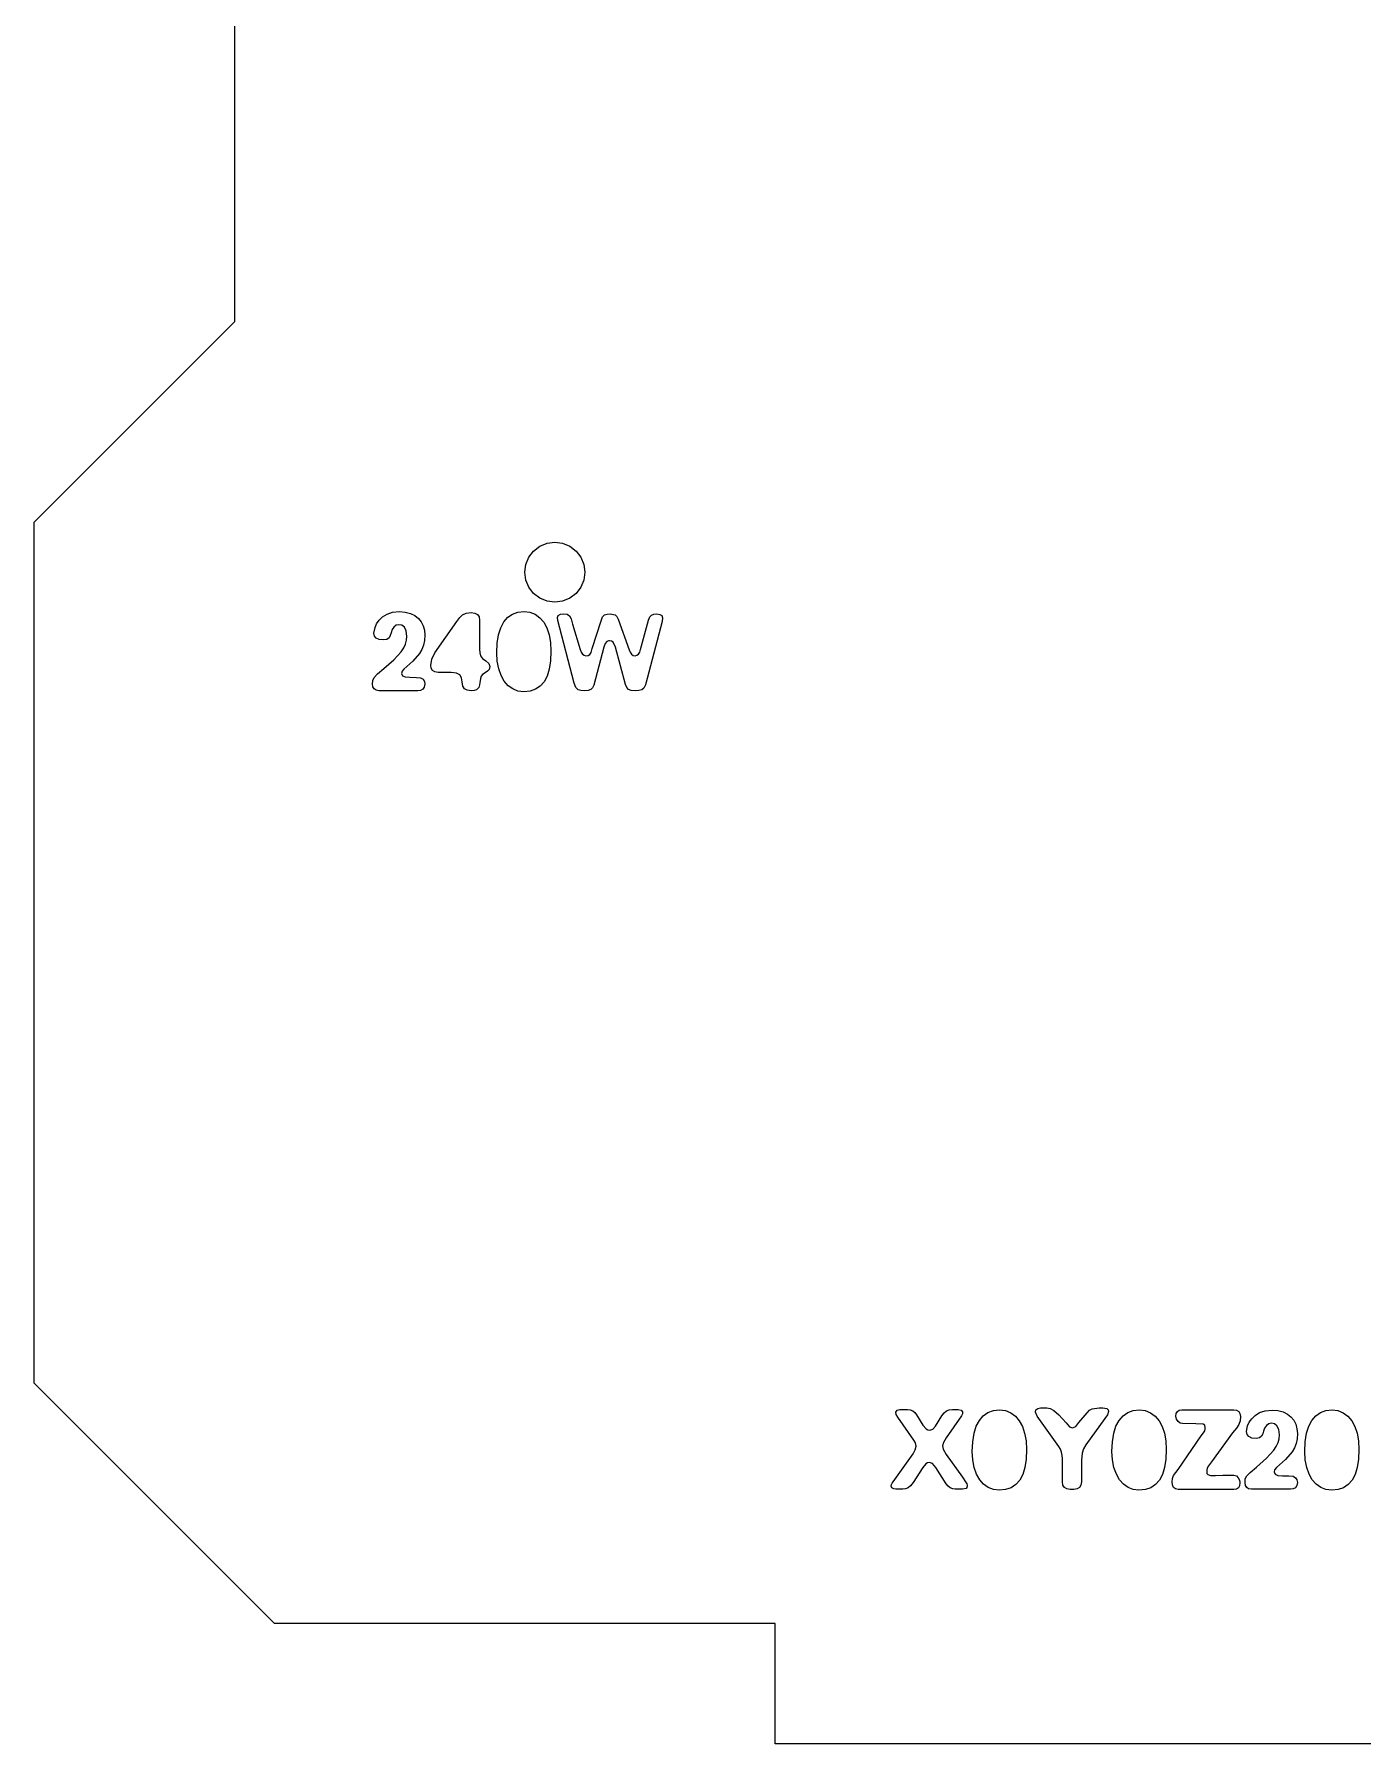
# Model space of a CAD drawing. Header units: metres. Extents: x 230 to 496, y 1559 to 1884.
# Drawn here: x 230.1 to 296.5, y 1559 to 1644.3 of the extents above; entities that cross this region are included whole.
import ezdxf

# ---------------------------------------------------------------- set-up
doc = ezdxf.new("R2010")
doc.units = ezdxf.units.M

msp = doc.modelspace()

# ---------------------------------------------------------------- linework, layer by layer
at = {"layer": 'COMPONENT0'}
for p, q in [((280.14, 1575.665, 0), (280.242, 1575.733, 0)), ((280.242, 1575.733, 0), (280.374, 1575.753, 0)), ((280.374, 1575.753, 0), (280.691, 1575.753, 0)), ((280.691, 1575.753, 0), (280.852, 1575.73, 0)), ((280.852, 1575.73, 0), (281.037, 1575.627, 0)), ((282.811, 1575.644, 0), (282.943, 1575.715, 0)), ((282.943, 1575.715, 0), (283.295, 1575.753, 0)), ((283.295, 1575.753, 0), (283.483, 1575.753, 0)), ((283.483, 1575.753, 0), (283.676, 1575.718, 0)), ((283.676, 1575.718, 0), (283.742, 1575.665, 0)), ((273.153, 1575.548, 0), (273.215, 1575.641, 0)), ((273.163, 1575.421, 0), (273.153, 1575.548, 0)), ((273.244, 1575.285, 0), (273.163, 1575.421, 0)), ((273.215, 1575.641, 0), (273.349, 1575.672, 0)), ((274.053, 1574.147, 0), (273.244, 1575.285, 0)), ((273.349, 1575.672, 0), (273.737, 1575.672, 0)), ((273.737, 1575.672, 0), (273.87, 1575.655, 0)), ((273.87, 1575.655, 0), (273.989, 1575.604, 0)), ((273.989, 1575.604, 0), (274.093, 1575.52, 0)), ((274.093, 1575.52, 0), (274.182, 1575.402, 0)), ((274.182, 1575.402, 0), (274.499, 1574.886, 0)), ((274.499, 1574.886, 0), (274.654, 1574.704, 0)), ((274.997, 1574.692, 0), (275.132, 1574.851, 0)), ((275.132, 1574.851, 0), (275.449, 1575.355, 0)), ((275.449, 1575.355, 0), (275.557, 1575.504, 0)), ((275.557, 1575.504, 0), (275.669, 1575.601, 0)), ((276.434, 1575.355, 0), (275.66, 1574.264, 0)), ((275.669, 1575.601, 0), (275.803, 1575.654, 0)), ((275.803, 1575.654, 0), (275.977, 1575.672, 0)), ((275.977, 1575.672, 0), (276.258, 1575.672, 0)), ((276.258, 1575.672, 0), (276.41, 1575.639, 0)), ((276.41, 1575.639, 0), (276.478, 1575.557, 0)), ((276.478, 1575.452, 0), (276.434, 1575.355, 0)), ((276.478, 1575.557, 0), (276.478, 1575.452, 0)), ((277.051, 1574.488, 0), (277.162, 1574.843, 0)), ((277.162, 1574.843, 0), (277.317, 1575.134, 0)), ((277.317, 1575.134, 0), (277.514, 1575.361, 0)), ((277.514, 1575.361, 0), (277.748, 1575.523, 0)), ((277.748, 1575.523, 0), (278.02, 1575.621, 0)), ((278.02, 1575.621, 0), (278.329, 1575.653, 0)), ((278.329, 1575.653, 0), (278.624, 1575.618, 0)), ((278.624, 1575.618, 0), (278.889, 1575.512, 0)), ((278.889, 1575.512, 0), (279.119, 1575.342, 0)), ((279.119, 1575.342, 0), (279.311, 1575.114, 0)), ((279.311, 1575.114, 0), (279.464, 1574.83, 0)), ((279.464, 1574.83, 0), (279.578, 1574.493, 0)), ((280.116, 1575.539, 0), (280.14, 1575.665, 0)), ((280.21, 1575.343, 0), (280.116, 1575.539, 0)), ((281.289, 1573.83, 0), (280.21, 1575.343, 0)), ((281.037, 1575.627, 0), (281.289, 1575.401, 0)), ((281.289, 1575.401, 0), (281.647, 1575.009, 0)), ((281.647, 1575.009, 0), (281.82, 1574.806, 0)), ((281.964, 1574.762, 0), (282.128, 1574.824, 0)), ((282.128, 1574.824, 0), (282.292, 1575.02, 0)), ((282.292, 1575.02, 0), (282.697, 1575.507, 0)), ((283.588, 1575.226, 0), (282.638, 1573.912, 0)), ((282.697, 1575.507, 0), (282.811, 1575.644, 0)), ((283.717, 1575.413, 0), (283.588, 1575.226, 0)), ((283.764, 1575.577, 0), (283.717, 1575.413, 0)), ((283.742, 1575.665, 0), (283.764, 1575.577, 0)), ((284.029, 1574.488, 0), (284.14, 1574.843, 0)), ((284.14, 1574.843, 0), (284.295, 1575.134, 0)), ((284.295, 1575.134, 0), (284.492, 1575.361, 0)), ((284.492, 1575.361, 0), (284.726, 1575.523, 0)), ((284.726, 1575.523, 0), (284.997, 1575.621, 0)), ((284.997, 1575.621, 0), (285.307, 1575.653, 0)), ((285.307, 1575.653, 0), (285.602, 1575.618, 0)), ((285.602, 1575.618, 0), (285.867, 1575.512, 0)), ((285.867, 1575.512, 0), (286.097, 1575.342, 0)), ((286.097, 1575.342, 0), (286.289, 1575.114, 0)), ((286.289, 1575.114, 0), (286.442, 1574.83, 0)), ((286.442, 1574.83, 0), (286.556, 1574.493, 0)), ((287.13, 1575.345, 0), (287.149, 1575.469, 0)), ((287.157, 1575.191, 0), (287.13, 1575.345, 0)), ((287.149, 1575.469, 0), (287.209, 1575.571, 0)), ((287.241, 1575.072, 0), (287.157, 1575.191, 0)), ((287.209, 1575.571, 0), (287.302, 1575.639, 0)), ((287.351, 1574.995, 0), (287.241, 1575.072, 0)), ((287.302, 1575.639, 0), (287.423, 1575.662, 0)), ((287.458, 1574.969, 0), (287.351, 1574.995, 0)), ((287.423, 1575.662, 0), (290.026, 1575.662, 0)), ((288.132, 1574.963, 0), (287.458, 1574.969, 0)), ((288.502, 1574.937, 0), (288.132, 1574.963, 0)), ((288.577, 1574.885, 0), (288.502, 1574.937, 0)), ((288.601, 1574.781, 0), (288.577, 1574.885, 0)), ((290.026, 1575.662, 0), (290.163, 1575.64, 0)), ((290.281, 1574.934, 0), (290.161, 1574.75, 0)), ((290.163, 1575.64, 0), (290.267, 1575.577, 0)), ((290.267, 1575.577, 0), (290.333, 1575.47, 0)), ((290.34, 1575.11, 0), (290.281, 1574.934, 0)), ((290.333, 1575.47, 0), (290.355, 1575.321, 0)), ((290.355, 1575.321, 0), (290.34, 1575.11, 0)), ((290.655, 1574.569, 0), (290.713, 1574.857, 0)), ((290.713, 1574.857, 0), (290.794, 1575.037, 0)), ((290.794, 1575.037, 0), (290.918, 1575.214, 0)), ((290.918, 1575.214, 0), (291.09, 1575.378, 0)), ((291.09, 1575.378, 0), (291.311, 1575.519, 0)), ((291.311, 1575.519, 0), (291.59, 1575.615, 0)), ((291.651, 1574.877, 0), (291.564, 1574.749, 0)), ((291.59, 1575.615, 0), (291.933, 1575.647, 0)), ((291.769, 1574.963, 0), (291.651, 1574.877, 0)), ((291.91, 1574.992, 0), (291.769, 1574.963, 0)), ((292.05, 1574.962, 0), (291.91, 1574.992, 0)), ((291.933, 1575.647, 0), (292.225, 1575.625, 0)), ((292.179, 1574.866, 0), (292.05, 1574.962, 0)), ((292.273, 1574.684, 0), (292.179, 1574.866, 0)), ((292.225, 1575.625, 0), (292.481, 1575.556, 0)), ((292.481, 1575.556, 0), (292.699, 1575.449, 0)), ((292.699, 1575.449, 0), (292.876, 1575.307, 0)), ((292.876, 1575.307, 0), (293.016, 1575.135, 0)), ((293.016, 1575.135, 0), (293.117, 1574.935, 0)), ((293.117, 1574.935, 0), (293.178, 1574.713, 0)), ((293.653, 1574.488, 0), (293.764, 1574.843, 0)), ((293.764, 1574.843, 0), (293.919, 1575.134, 0)), ((293.919, 1575.134, 0), (294.115, 1575.361, 0)), ((294.115, 1575.361, 0), (294.349, 1575.523, 0)), ((294.349, 1575.523, 0), (294.621, 1575.621, 0)), ((294.621, 1575.621, 0), (294.93, 1575.653, 0)), ((294.93, 1575.653, 0), (295.226, 1575.618, 0)), ((295.226, 1575.618, 0), (295.49, 1575.512, 0)), ((295.49, 1575.512, 0), (295.72, 1575.342, 0)), ((295.72, 1575.342, 0), (295.913, 1575.114, 0)), ((295.913, 1575.114, 0), (296.066, 1574.83, 0)), ((296.066, 1574.83, 0), (296.179, 1574.493, 0)), ((274.121, 1574.015, 0), (274.053, 1574.147, 0)), ((274.159, 1573.842, 0), (274.121, 1574.015, 0)), ((274.654, 1574.704, 0), (274.743, 1574.656, 0)), ((274.743, 1574.656, 0), (274.839, 1574.639, 0)), ((274.839, 1574.639, 0), (274.997, 1574.692, 0)), ((275.528, 1574.036, 0), (275.484, 1573.854, 0)), ((275.66, 1574.264, 0), (275.528, 1574.036, 0)), ((276.963, 1573.584, 0), (276.985, 1574.068, 0)), ((276.985, 1574.068, 0), (277.051, 1574.488, 0)), ((279.578, 1574.493, 0), (279.648, 1574.107, 0)), ((279.648, 1574.107, 0), (279.672, 1573.678, 0)), ((281.82, 1574.806, 0), (281.964, 1574.762, 0)), ((283.941, 1573.584, 0), (283.963, 1574.068, 0)), ((283.963, 1574.068, 0), (284.029, 1574.488, 0)), ((286.556, 1574.493, 0), (286.626, 1574.107, 0)), ((286.626, 1574.107, 0), (286.65, 1573.678, 0)), ((287.247, 1572.682, 0), (288.402, 1574.365, 0)), ((288.402, 1574.365, 0), (288.513, 1574.506, 0)), ((288.513, 1574.506, 0), (288.572, 1574.608, 0)), ((288.572, 1574.608, 0), (288.596, 1574.693, 0)), ((288.596, 1574.693, 0), (288.601, 1574.781, 0)), ((289.956, 1574.512, 0), (288.906, 1573.057, 0)), ((290.161, 1574.75, 0), (289.956, 1574.512, 0)), ((290.685, 1574.428, 0), (290.655, 1574.569, 0)), ((290.775, 1574.32, 0), (290.685, 1574.428, 0)), ((290.925, 1574.252, 0), (290.775, 1574.32, 0)), ((291.135, 1574.229, 0), (290.925, 1574.252, 0)), ((291.303, 1574.259, 0), (291.135, 1574.229, 0)), ((291.411, 1574.341, 0), (291.303, 1574.259, 0)), ((291.476, 1574.458, 0), (291.411, 1574.341, 0)), ((291.511, 1574.593, 0), (291.476, 1574.458, 0)), ((291.564, 1574.749, 0), (291.511, 1574.593, 0)), ((292.145, 1573.83, 0), (292.236, 1574.02, 0)), ((292.236, 1574.02, 0), (292.29, 1574.212, 0)), ((292.308, 1574.405, 0), (292.273, 1574.684, 0)), ((292.29, 1574.212, 0), (292.308, 1574.405, 0)), ((293.131, 1573.973, 0), (293.048, 1573.76, 0)), ((293.182, 1574.208, 0), (293.131, 1573.973, 0)), ((293.178, 1574.713, 0), (293.199, 1574.474, 0)), ((293.199, 1574.474, 0), (293.182, 1574.208, 0)), ((293.564, 1573.584, 0), (293.586, 1574.068, 0)), ((293.586, 1574.068, 0), (293.653, 1574.488, 0)), ((296.179, 1574.493, 0), (296.25, 1574.107, 0)), ((296.25, 1574.107, 0), (296.273, 1573.678, 0)), ((273.009, 1572.06, 0), (274.006, 1573.467, 0)), ((274.006, 1573.467, 0), (274.118, 1573.663, 0)), ((274.118, 1573.663, 0), (274.159, 1573.842, 0)), ((275.484, 1573.854, 0), (275.513, 1573.687, 0)), ((275.513, 1573.687, 0), (275.66, 1573.432, 0)), ((275.66, 1573.432, 0), (276.469, 1572.294, 0)), ((276.988, 1573.165, 0), (276.963, 1573.584, 0)), ((277.062, 1572.784, 0), (276.988, 1573.165, 0)), ((279.651, 1573.191, 0), (279.587, 1572.772, 0)), ((279.672, 1573.678, 0), (279.651, 1573.191, 0)), ((281.362, 1573.701, 0), (281.289, 1573.83, 0)), ((281.418, 1573.543, 0), (281.362, 1573.701, 0)), ((281.453, 1573.379, 0), (281.418, 1573.543, 0)), ((281.465, 1573.232, 0), (281.453, 1573.379, 0)), ((281.465, 1572.072, 0), (281.465, 1573.232, 0)), ((282.451, 1573.493, 0), (282.416, 1573.139, 0)), ((282.416, 1573.139, 0), (282.416, 1572.072, 0)), ((282.515, 1573.705, 0), (282.451, 1573.493, 0)), ((282.638, 1573.912, 0), (282.515, 1573.705, 0)), ((283.965, 1573.165, 0), (283.941, 1573.584, 0)), ((284.04, 1572.784, 0), (283.965, 1573.165, 0)), ((286.628, 1573.191, 0), (286.565, 1572.772, 0)), ((286.65, 1573.678, 0), (286.628, 1573.191, 0)), ((291.159, 1572.798, 0), (291.658, 1573.24, 0)), ((291.658, 1573.24, 0), (292.018, 1573.64, 0)), ((292.018, 1573.64, 0), (292.145, 1573.83, 0)), ((292.604, 1573.178, 0), (292.156, 1572.774, 0)), ((292.932, 1573.56, 0), (292.604, 1573.178, 0)), ((293.048, 1573.76, 0), (292.932, 1573.56, 0)), ((293.589, 1573.165, 0), (293.564, 1573.584, 0)), ((293.664, 1572.784, 0), (293.589, 1573.165, 0)), ((296.252, 1573.191, 0), (296.188, 1572.772, 0)), ((296.273, 1573.678, 0), (296.252, 1573.191, 0)), ((274.487, 1572.787, 0), (274.006, 1572.036, 0)), ((274.64, 1572.969, 0), (274.487, 1572.787, 0)), ((274.728, 1573.017, 0), (274.64, 1572.969, 0)), ((274.827, 1573.033, 0), (274.728, 1573.017, 0)), ((274.977, 1572.98, 0), (274.827, 1573.033, 0)), ((275.144, 1572.787, 0), (274.977, 1572.98, 0)), ((275.66, 1571.966, 0), (275.144, 1572.787, 0)), ((276.469, 1572.294, 0), (276.622, 1572.072, 0)), ((277.181, 1572.451, 0), (277.062, 1572.784, 0)), ((277.338, 1572.172, 0), (277.181, 1572.451, 0)), ((279.481, 1572.422, 0), (279.332, 1572.14, 0)), ((279.587, 1572.772, 0), (279.481, 1572.422, 0)), ((284.159, 1572.451, 0), (284.04, 1572.784, 0)), ((284.316, 1572.172, 0), (284.159, 1572.451, 0)), ((286.458, 1572.422, 0), (286.31, 1572.14, 0)), ((286.565, 1572.772, 0), (286.458, 1572.422, 0)), ((286.961, 1572.234, 0), (287.018, 1572.38, 0)), ((287.018, 1572.38, 0), (287.247, 1572.682, 0)), ((288.675, 1572.656, 0), (288.672, 1572.565, 0)), ((288.672, 1572.565, 0), (288.683, 1572.48, 0)), ((288.689, 1572.744, 0), (288.675, 1572.656, 0)), ((288.683, 1572.48, 0), (288.719, 1572.424, 0)), ((288.754, 1572.867, 0), (288.689, 1572.744, 0)), ((288.719, 1572.424, 0), (288.862, 1572.377, 0)), ((288.906, 1573.057, 0), (288.754, 1572.867, 0)), ((288.862, 1572.377, 0), (289.112, 1572.383, 0)), ((289.112, 1572.383, 0), (289.469, 1572.395, 0)), ((289.469, 1572.395, 0), (290.026, 1572.395, 0)), ((290.026, 1572.395, 0), (290.152, 1572.359, 0)), ((290.152, 1572.359, 0), (290.249, 1572.268, 0)), ((290.249, 1572.268, 0), (290.311, 1572.148, 0)), ((290.599, 1572.209, 0), (290.67, 1572.359, 0)), ((290.67, 1572.359, 0), (290.84, 1572.532, 0)), ((290.84, 1572.532, 0), (291.159, 1572.798, 0)), ((292.062, 1572.665, 0), (292.039, 1572.563, 0)), ((292.039, 1572.563, 0), (292.086, 1572.445, 0)), ((292.156, 1572.774, 0), (292.062, 1572.665, 0)), ((292.086, 1572.445, 0), (292.224, 1572.387, 0)), ((292.224, 1572.387, 0), (292.452, 1572.366, 0)), ((292.452, 1572.366, 0), (292.777, 1572.363, 0)), ((292.777, 1572.363, 0), (292.98, 1572.339, 0)), ((292.98, 1572.339, 0), (293.108, 1572.267, 0)), ((293.108, 1572.267, 0), (293.176, 1572.161, 0)), ((293.782, 1572.451, 0), (293.664, 1572.784, 0)), ((293.939, 1572.172, 0), (293.782, 1572.451, 0)), ((296.082, 1572.422, 0), (295.933, 1572.14, 0)), ((296.188, 1572.772, 0), (296.082, 1572.422, 0)), ((272.91, 1571.846, 0), (272.927, 1571.931, 0)), ((272.954, 1571.77, 0), (272.91, 1571.846, 0)), ((272.927, 1571.931, 0), (272.965, 1571.995, 0)), ((273.039, 1571.715, 0), (272.954, 1571.77, 0)), ((272.965, 1571.995, 0), (273.009, 1572.06, 0)), ((273.15, 1571.696, 0), (273.039, 1571.715, 0)), ((273.49, 1571.696, 0), (273.15, 1571.696, 0)), ((273.634, 1571.711, 0), (273.49, 1571.696, 0)), ((273.763, 1571.764, 0), (273.634, 1571.711, 0)), ((273.883, 1571.869, 0), (273.763, 1571.764, 0)), ((274.006, 1572.036, 0), (273.883, 1571.869, 0)), ((275.757, 1571.848, 0), (275.66, 1571.966, 0)), ((275.865, 1571.764, 0), (275.757, 1571.848, 0)), ((275.985, 1571.713, 0), (275.865, 1571.764, 0)), ((276.117, 1571.696, 0), (275.985, 1571.713, 0)), ((276.469, 1571.696, 0), (276.117, 1571.696, 0)), ((276.654, 1571.737, 0), (276.469, 1571.696, 0)), ((276.622, 1572.072, 0), (276.695, 1571.957, 0)), ((276.7, 1571.789, 0), (276.654, 1571.737, 0)), ((276.695, 1571.957, 0), (276.715, 1571.901, 0)), ((276.715, 1571.86, 0), (276.7, 1571.789, 0)), ((276.715, 1571.901, 0), (276.715, 1571.86, 0)), ((277.532, 1571.949, 0), (277.338, 1572.172, 0)), ((277.763, 1571.782, 0), (277.532, 1571.949, 0)), ((278.025, 1571.679, 0), (277.763, 1571.782, 0)), ((278.311, 1571.644, 0), (278.025, 1571.679, 0)), ((278.63, 1571.675, 0), (278.311, 1571.644, 0)), ((278.907, 1571.768, 0), (278.63, 1571.675, 0)), ((279.14, 1571.923, 0), (278.907, 1571.768, 0)), ((279.332, 1572.14, 0), (279.14, 1571.923, 0)), ((281.489, 1571.902, 0), (281.465, 1572.072, 0)), ((281.562, 1571.781, 0), (281.489, 1571.902, 0)), ((281.683, 1571.709, 0), (281.562, 1571.781, 0)), ((281.852, 1571.685, 0), (281.683, 1571.709, 0)), ((282.028, 1571.685, 0), (281.852, 1571.685, 0)), ((282.198, 1571.709, 0), (282.028, 1571.685, 0)), ((282.319, 1571.781, 0), (282.198, 1571.709, 0)), ((282.391, 1571.902, 0), (282.319, 1571.781, 0)), ((282.416, 1572.072, 0), (282.391, 1571.902, 0)), ((284.51, 1571.949, 0), (284.316, 1572.172, 0)), ((284.741, 1571.782, 0), (284.51, 1571.949, 0)), ((285.003, 1571.679, 0), (284.741, 1571.782, 0)), ((285.289, 1571.644, 0), (285.003, 1571.679, 0)), ((285.608, 1571.675, 0), (285.289, 1571.644, 0)), ((285.884, 1571.768, 0), (285.608, 1571.675, 0)), ((286.118, 1571.923, 0), (285.884, 1571.768, 0)), ((286.31, 1572.14, 0), (286.118, 1571.923, 0)), ((286.942, 1572.06, 0), (286.961, 1572.234, 0)), ((286.961, 1571.907, 0), (286.942, 1572.06, 0)), ((287.018, 1571.787, 0), (286.961, 1571.907, 0)), ((287.113, 1571.71, 0), (287.018, 1571.787, 0)), ((287.247, 1571.685, 0), (287.113, 1571.71, 0)), ((290.026, 1571.685, 0), (287.247, 1571.685, 0)), ((290.16, 1571.704, 0), (290.026, 1571.685, 0)), ((290.255, 1571.761, 0), (290.16, 1571.704, 0)), ((290.312, 1571.865, 0), (290.255, 1571.761, 0)), ((290.311, 1572.148, 0), (290.331, 1572.025, 0)), ((290.331, 1572.025, 0), (290.312, 1571.865, 0)), ((290.585, 1572.024, 0), (290.599, 1572.209, 0)), ((290.605, 1571.888, 0), (290.585, 1572.024, 0)), ((290.667, 1571.784, 0), (290.605, 1571.888, 0)), ((290.766, 1571.718, 0), (290.667, 1571.784, 0)), ((290.901, 1571.696, 0), (290.766, 1571.718, 0)), ((292.847, 1571.696, 0), (290.901, 1571.696, 0)), ((292.99, 1571.715, 0), (292.847, 1571.696, 0)), ((293.102, 1571.772, 0), (292.99, 1571.715, 0)), ((293.175, 1571.876, 0), (293.102, 1571.772, 0)), ((293.199, 1572.035, 0), (293.175, 1571.876, 0)), ((293.176, 1572.161, 0), (293.199, 1572.035, 0)), ((294.134, 1571.949, 0), (293.939, 1572.172, 0)), ((294.364, 1571.782, 0), (294.134, 1571.949, 0)), ((294.626, 1571.679, 0), (294.364, 1571.782, 0)), ((294.913, 1571.644, 0), (294.626, 1571.679, 0)), ((295.232, 1571.675, 0), (294.913, 1571.644, 0)), ((295.508, 1571.768, 0), (295.232, 1571.675, 0)), ((295.742, 1571.923, 0), (295.508, 1571.768, 0)), ((295.933, 1572.14, 0), (295.742, 1571.923, 0))]:
    msp.add_line(p, q, dxfattribs=at)
at = {"layer": 'COMPONENT2'}
for p, q in [((247.221, 1614.903, 0), (247.345, 1615.08, 0)), ((247.345, 1615.08, 0), (247.517, 1615.244, 0)), ((247.517, 1615.244, 0), (247.738, 1615.384, 0)), ((247.738, 1615.384, 0), (248.017, 1615.481, 0)), ((248.017, 1615.481, 0), (248.36, 1615.513, 0)), ((248.36, 1615.513, 0), (248.652, 1615.49, 0)), ((248.652, 1615.49, 0), (248.908, 1615.422, 0)), ((248.908, 1615.422, 0), (249.125, 1615.314, 0)), ((249.125, 1615.314, 0), (249.303, 1615.173, 0)), ((249.303, 1615.173, 0), (249.442, 1615.001, 0)), ((249.442, 1615.001, 0), (249.543, 1614.8, 0)), ((250.132, 1613.45, 0), (251.223, 1615.021, 0)), ((251.223, 1615.021, 0), (251.366, 1615.215, 0)), ((251.366, 1615.215, 0), (251.513, 1615.353, 0)), ((251.513, 1615.353, 0), (251.695, 1615.438, 0)), ((251.695, 1615.438, 0), (251.938, 1615.467, 0)), ((251.938, 1615.467, 0), (252.13, 1615.442, 0)), ((252.13, 1615.442, 0), (252.26, 1615.367, 0)), ((252.26, 1615.367, 0), (252.335, 1615.246, 0)), ((252.335, 1615.246, 0), (252.36, 1615.08, 0)), ((252.36, 1615.08, 0), (252.36, 1613.638, 0)), ((253.414, 1614.709, 0), (253.57, 1615, 0)), ((253.57, 1615, 0), (253.766, 1615.227, 0)), ((253.766, 1615.227, 0), (254, 1615.389, 0)), ((254, 1615.389, 0), (254.272, 1615.486, 0)), ((254.272, 1615.486, 0), (254.581, 1615.519, 0)), ((254.581, 1615.519, 0), (254.877, 1615.484, 0)), ((254.877, 1615.484, 0), (255.141, 1615.378, 0)), ((255.141, 1615.378, 0), (255.371, 1615.208, 0)), ((255.371, 1615.208, 0), (255.563, 1614.98, 0)), ((255.563, 1614.98, 0), (255.717, 1614.695, 0)), ((256.247, 1615.218, 0), (256.292, 1615.319, 0)), ((256.263, 1615.067, 0), (256.247, 1615.218, 0)), ((257.084, 1611.937, 0), (256.263, 1615.067, 0)), ((256.292, 1615.319, 0), (256.394, 1615.377, 0)), ((256.394, 1615.377, 0), (256.545, 1615.396, 0)), ((256.545, 1615.396, 0), (256.729, 1615.378, 0)), ((256.729, 1615.378, 0), (256.852, 1615.305, 0)), ((256.852, 1615.305, 0), (256.935, 1615.146, 0)), ((256.935, 1615.146, 0), (257.002, 1614.88, 0)), ((257.987, 1613.672, 0), (258.433, 1615.056, 0)), ((258.433, 1615.056, 0), (258.506, 1615.246, 0)), ((258.506, 1615.246, 0), (258.603, 1615.349, 0)), ((258.603, 1615.349, 0), (258.726, 1615.39, 0)), ((258.726, 1615.39, 0), (258.879, 1615.396, 0)), ((258.879, 1615.396, 0), (259.128, 1615.352, 0)), ((259.128, 1615.352, 0), (259.222, 1615.276, 0)), ((259.222, 1615.276, 0), (259.289, 1615.138, 0)), ((259.289, 1615.138, 0), (259.828, 1613.601, 0)), ((260.403, 1613.625, 0), (260.802, 1615.091, 0)), ((261.47, 1615.02, 0), (260.638, 1611.855, 0)), ((260.802, 1615.091, 0), (260.861, 1615.246, 0)), ((260.861, 1615.246, 0), (260.946, 1615.337, 0)), ((260.946, 1615.337, 0), (261.061, 1615.381, 0)), ((261.061, 1615.381, 0), (261.212, 1615.396, 0)), ((261.212, 1615.396, 0), (261.361, 1615.374, 0)), ((261.361, 1615.374, 0), (261.456, 1615.311, 0)), ((261.456, 1615.311, 0), (261.493, 1615.196, 0)), ((261.493, 1615.196, 0), (261.47, 1615.02, 0)), ((247.081, 1614.435, 0), (247.14, 1614.722, 0)), ((247.111, 1614.294, 0), (247.081, 1614.435, 0)), ((247.202, 1614.186, 0), (247.111, 1614.294, 0)), ((247.14, 1614.722, 0), (247.221, 1614.903, 0)), ((247.352, 1614.118, 0), (247.202, 1614.186, 0)), ((247.562, 1614.095, 0), (247.352, 1614.118, 0)), ((247.729, 1614.124, 0), (247.562, 1614.095, 0)), ((247.838, 1614.206, 0), (247.729, 1614.124, 0)), ((247.902, 1614.324, 0), (247.838, 1614.206, 0)), ((247.938, 1614.459, 0), (247.902, 1614.324, 0)), ((247.99, 1614.615, 0), (247.938, 1614.459, 0)), ((248.078, 1614.743, 0), (247.99, 1614.615, 0)), ((248.196, 1614.829, 0), (248.078, 1614.743, 0)), ((248.336, 1614.857, 0), (248.196, 1614.829, 0)), ((248.477, 1614.828, 0), (248.336, 1614.857, 0)), ((248.606, 1614.731, 0), (248.477, 1614.828, 0)), ((248.7, 1614.549, 0), (248.606, 1614.731, 0)), ((248.735, 1614.271, 0), (248.7, 1614.549, 0)), ((248.717, 1614.078, 0), (248.735, 1614.271, 0)), ((249.543, 1614.8, 0), (249.605, 1614.578, 0)), ((249.605, 1614.578, 0), (249.626, 1614.34, 0)), ((249.626, 1614.34, 0), (249.609, 1614.074, 0)), ((253.237, 1613.934, 0), (253.304, 1614.353, 0)), ((253.304, 1614.353, 0), (253.414, 1614.709, 0)), ((255.717, 1614.695, 0), (255.83, 1614.358, 0)), ((255.83, 1614.358, 0), (255.901, 1613.973, 0)), ((257.002, 1614.88, 0), (257.389, 1613.625, 0)), ((248.085, 1613.106, 0), (248.445, 1613.506, 0)), ((248.445, 1613.506, 0), (248.572, 1613.695, 0)), ((248.572, 1613.695, 0), (248.662, 1613.886, 0)), ((248.662, 1613.886, 0), (248.717, 1614.078, 0)), ((249.359, 1613.425, 0), (249.031, 1613.044, 0)), ((249.475, 1613.625, 0), (249.359, 1613.425, 0)), ((249.558, 1613.839, 0), (249.475, 1613.625, 0)), ((249.609, 1614.074, 0), (249.558, 1613.839, 0)), ((249.968, 1613.139, 0), (250.132, 1613.45, 0)), ((252.36, 1613.638, 0), (252.369, 1613.456, 0)), ((252.369, 1613.456, 0), (252.409, 1613.3, 0)), ((252.409, 1613.3, 0), (252.503, 1613.165, 0)), ((253.215, 1613.45, 0), (253.237, 1613.934, 0)), ((253.24, 1613.03, 0), (253.215, 1613.45, 0)), ((255.901, 1613.973, 0), (255.924, 1613.544, 0)), ((255.924, 1613.544, 0), (255.903, 1613.056, 0)), ((257.389, 1613.625, 0), (257.434, 1613.49, 0)), ((257.434, 1613.49, 0), (257.498, 1613.39, 0)), ((257.498, 1613.39, 0), (257.575, 1613.329, 0)), ((257.575, 1613.329, 0), (257.659, 1613.308, 0)), ((257.659, 1613.308, 0), (257.785, 1613.32, 0)), ((257.785, 1613.32, 0), (257.87, 1613.367, 0)), ((257.87, 1613.367, 0), (257.931, 1613.475, 0)), ((257.931, 1613.475, 0), (257.987, 1613.672, 0)), ((258.562, 1613.731, 0), (258.058, 1611.843, 0)), ((258.632, 1613.916, 0), (258.562, 1613.731, 0)), ((258.717, 1614.016, 0), (258.632, 1613.916, 0)), ((258.796, 1614.054, 0), (258.717, 1614.016, 0)), ((258.855, 1614.06, 0), (258.796, 1614.054, 0)), ((258.948, 1614.039, 0), (258.855, 1614.06, 0)), ((259.028, 1613.978, 0), (258.948, 1614.039, 0)), ((259.148, 1613.743, 0), (259.028, 1613.978, 0)), ((259.641, 1611.878, 0), (259.148, 1613.743, 0)), ((259.828, 1613.601, 0), (259.875, 1613.48, 0)), ((259.875, 1613.48, 0), (259.943, 1613.387, 0)), ((259.943, 1613.387, 0), (260.027, 1613.328, 0)), ((260.027, 1613.328, 0), (260.122, 1613.308, 0)), ((260.122, 1613.308, 0), (260.207, 1613.329, 0)), ((260.207, 1613.329, 0), (260.289, 1613.39, 0)), ((260.289, 1613.39, 0), (260.357, 1613.49, 0)), ((260.357, 1613.49, 0), (260.403, 1613.625, 0)), ((247.096, 1612.224, 0), (247.266, 1612.397, 0)), ((247.266, 1612.397, 0), (247.586, 1612.664, 0)), ((247.586, 1612.664, 0), (248.085, 1613.106, 0)), ((248.489, 1612.531, 0), (248.466, 1612.428, 0)), ((248.466, 1612.428, 0), (248.513, 1612.311, 0)), ((248.583, 1612.639, 0), (248.489, 1612.531, 0)), ((249.031, 1613.044, 0), (248.583, 1612.639, 0)), ((249.921, 1612.828, 0), (249.968, 1613.139, 0)), ((249.944, 1612.685, 0), (249.921, 1612.828, 0)), ((250.015, 1612.573, 0), (249.944, 1612.685, 0)), ((250.132, 1612.501, 0), (250.015, 1612.573, 0)), ((250.296, 1612.476, 0), (250.132, 1612.501, 0)), ((250.941, 1612.476, 0), (250.296, 1612.476, 0)), ((251.204, 1612.446, 0), (250.941, 1612.476, 0)), ((251.372, 1612.356, 0), (251.204, 1612.446, 0)), ((252.503, 1613.165, 0), (252.676, 1613.051, 0)), ((252.647, 1612.459, 0), (252.512, 1612.371, 0)), ((252.764, 1612.535, 0), (252.647, 1612.459, 0)), ((252.676, 1613.051, 0), (252.829, 1612.919, 0)), ((252.846, 1612.629, 0), (252.764, 1612.535, 0)), ((252.829, 1612.919, 0), (252.876, 1612.77, 0)), ((252.876, 1612.77, 0), (252.846, 1612.629, 0)), ((253.315, 1612.65, 0), (253.24, 1613.03, 0)), ((253.433, 1612.317, 0), (253.315, 1612.65, 0)), ((255.839, 1612.638, 0), (255.733, 1612.287, 0)), ((255.903, 1613.056, 0), (255.839, 1612.638, 0)), ((247.011, 1611.89, 0), (247.026, 1612.075, 0)), ((247.032, 1611.754, 0), (247.011, 1611.89, 0)), ((247.026, 1612.075, 0), (247.096, 1612.224, 0)), ((247.093, 1611.65, 0), (247.032, 1611.754, 0)), ((247.193, 1611.584, 0), (247.093, 1611.65, 0)), ((247.328, 1611.562, 0), (247.193, 1611.584, 0)), ((249.274, 1611.562, 0), (247.328, 1611.562, 0)), ((248.513, 1612.311, 0), (248.65, 1612.252, 0)), ((248.65, 1612.252, 0), (248.879, 1612.232, 0)), ((248.879, 1612.232, 0), (249.204, 1612.229, 0)), ((249.204, 1612.229, 0), (249.407, 1612.205, 0)), ((249.417, 1611.581, 0), (249.274, 1611.562, 0)), ((249.407, 1612.205, 0), (249.535, 1612.132, 0)), ((249.529, 1611.638, 0), (249.417, 1611.581, 0)), ((249.601, 1611.742, 0), (249.529, 1611.638, 0)), ((249.535, 1612.132, 0), (249.603, 1612.026, 0)), ((249.626, 1611.901, 0), (249.601, 1611.742, 0)), ((249.603, 1612.026, 0), (249.626, 1611.901, 0)), ((251.462, 1612.209, 0), (251.372, 1612.356, 0)), ((251.492, 1612.007, 0), (251.462, 1612.209, 0)), ((251.519, 1611.79, 0), (251.492, 1612.007, 0)), ((251.601, 1611.656, 0), (251.519, 1611.79, 0)), ((251.739, 1611.585, 0), (251.601, 1611.656, 0)), ((251.938, 1611.562, 0), (251.739, 1611.585, 0)), ((252.092, 1611.574, 0), (251.938, 1611.562, 0)), ((252.201, 1611.612, 0), (252.092, 1611.574, 0)), ((252.325, 1611.729, 0), (252.201, 1611.612, 0)), ((252.363, 1611.864, 0), (252.325, 1611.729, 0)), ((252.371, 1611.96, 0), (252.363, 1611.864, 0)), ((252.404, 1612.174, 0), (252.371, 1611.96, 0)), ((252.441, 1612.287, 0), (252.404, 1612.174, 0)), ((252.512, 1612.371, 0), (252.441, 1612.287, 0)), ((253.59, 1612.038, 0), (253.433, 1612.317, 0)), ((253.784, 1611.814, 0), (253.59, 1612.038, 0)), ((254.015, 1611.648, 0), (253.784, 1611.814, 0)), ((254.277, 1611.545, 0), (254.015, 1611.648, 0)), ((254.564, 1611.51, 0), (254.277, 1611.545, 0)), ((254.882, 1611.541, 0), (254.564, 1611.51, 0)), ((255.159, 1611.634, 0), (254.882, 1611.541, 0)), ((255.393, 1611.789, 0), (255.159, 1611.634, 0)), ((255.584, 1612.005, 0), (255.393, 1611.789, 0)), ((255.733, 1612.287, 0), (255.584, 1612.005, 0)), ((257.169, 1611.726, 0), (257.084, 1611.937, 0)), ((257.284, 1611.614, 0), (257.169, 1611.726, 0)), ((257.424, 1611.57, 0), (257.284, 1611.614, 0)), ((257.588, 1611.562, 0), (257.424, 1611.57, 0)), ((257.782, 1611.573, 0), (257.588, 1611.562, 0)), ((257.917, 1611.617, 0), (257.782, 1611.573, 0)), ((258.002, 1611.705, 0), (257.917, 1611.617, 0)), ((258.058, 1611.843, 0), (258.002, 1611.705, 0)), ((259.707, 1611.718, 0), (259.641, 1611.878, 0)), ((259.799, 1611.623, 0), (259.707, 1611.718, 0)), ((259.938, 1611.577, 0), (259.799, 1611.623, 0)), ((260.145, 1611.562, 0), (259.938, 1611.577, 0)), ((260.321, 1611.574, 0), (260.145, 1611.562, 0)), ((260.462, 1611.612, 0), (260.321, 1611.574, 0)), ((260.567, 1611.697, 0), (260.462, 1611.612, 0)), ((260.638, 1611.855, 0), (260.567, 1611.697, 0))]:
    msp.add_line(p, q, dxfattribs=at)
at = {"layer": 'GROUP1'}
for p, q in [((240.119, 1809.984, 0), (240.119, 1629.984, 0)), ((240.119, 1629.984, 0), (230.119, 1619.984, 0)), ((230.119, 1576.984, 0), (230.119, 1619.984, 0)), ((254.82, 1618.225, 0), (255.058, 1618.535, 0)), ((255.058, 1618.535, 0), (255.369, 1618.774, 0)), ((255.369, 1618.774, 0), (255.731, 1618.924, 0)), ((255.731, 1618.924, 0), (256.119, 1618.975, 0)), ((256.119, 1618.975, 0), (256.507, 1618.924, 0)), ((256.507, 1618.924, 0), (256.869, 1618.774, 0)), ((256.869, 1618.774, 0), (257.18, 1618.535, 0)), ((257.18, 1618.535, 0), (257.418, 1618.225, 0)), ((254.619, 1617.475, 0), (254.67, 1617.863, 0)), ((254.67, 1617.863, 0), (254.82, 1618.225, 0)), ((257.418, 1618.225, 0), (257.568, 1617.863, 0)), ((257.568, 1617.863, 0), (257.619, 1617.475, 0)), ((254.67, 1617.087, 0), (254.619, 1617.475, 0)), ((254.82, 1616.725, 0), (254.67, 1617.087, 0)), ((255.058, 1616.414, 0), (254.82, 1616.725, 0)), ((257.418, 1616.725, 0), (257.18, 1616.414, 0)), ((257.568, 1617.087, 0), (257.418, 1616.725, 0)), ((257.619, 1617.475, 0), (257.568, 1617.087, 0)), ((255.369, 1616.176, 0), (255.058, 1616.414, 0)), ((255.731, 1616.026, 0), (255.369, 1616.176, 0)), ((256.119, 1615.975, 0), (255.731, 1616.026, 0)), ((256.507, 1616.026, 0), (256.119, 1615.975, 0)), ((256.869, 1616.176, 0), (256.507, 1616.026, 0)), ((257.18, 1616.414, 0), (256.869, 1616.176, 0)), ((242.119, 1564.984, 0), (230.119, 1576.984, 0)), ((267.119, 1564.984, 0), (242.119, 1564.984, 0)), ((267.119, 1558.984, 0), (267.119, 1564.984, 0)), ((304.119, 1558.984, 0), (267.119, 1558.984, 0))]:
    msp.add_line(p, q, dxfattribs=at)

doc.saveas('drawing.dxf')
